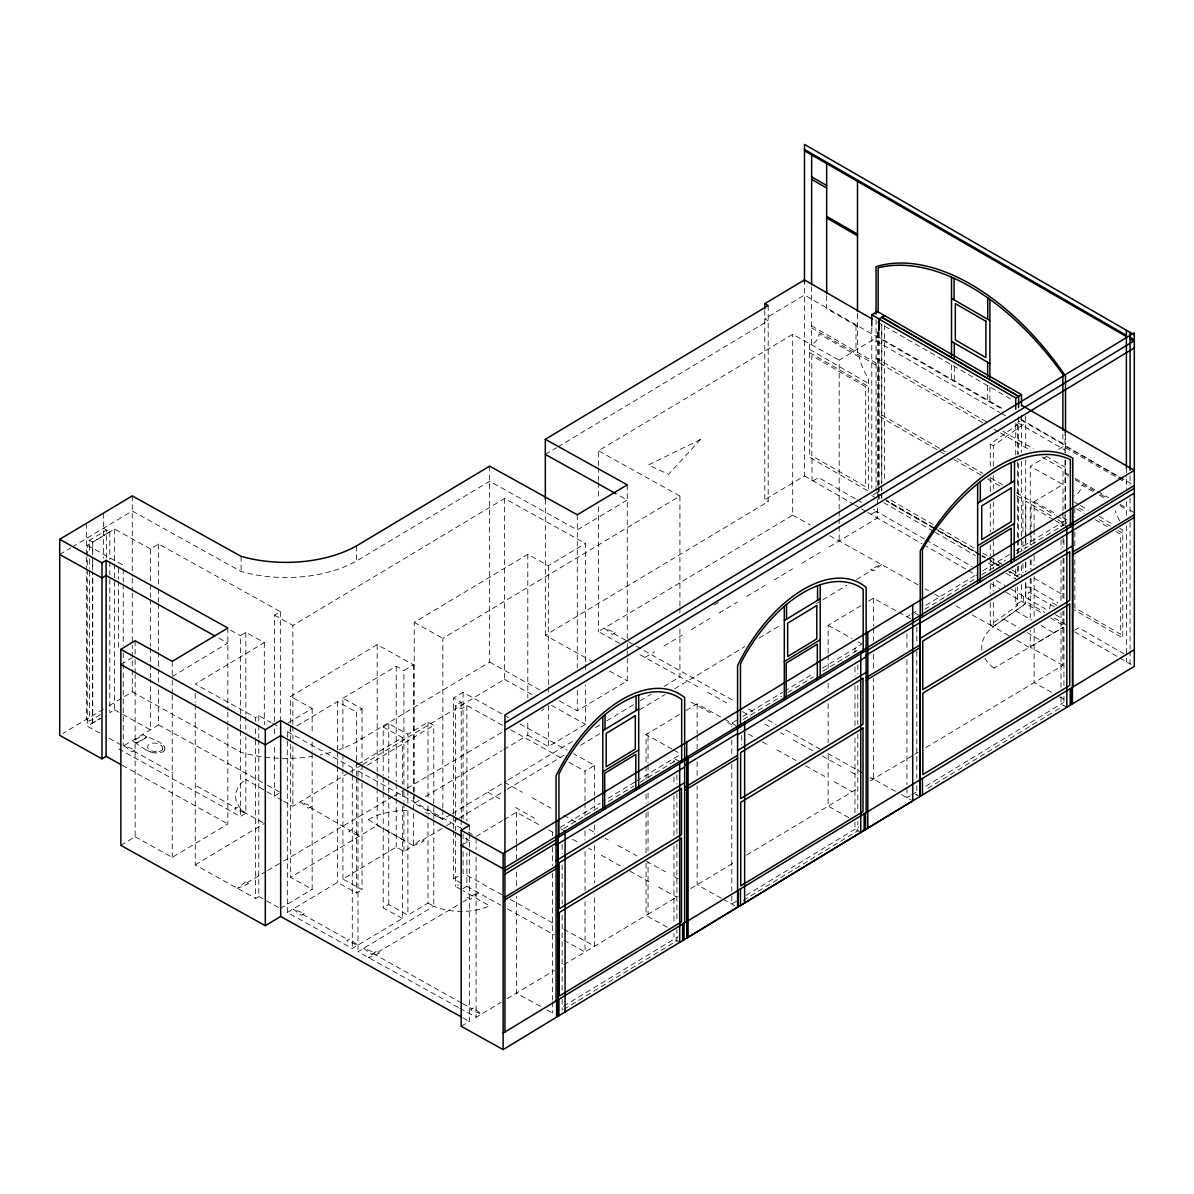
<?xml version="1.0" encoding="UTF-8"?>
<svg xmlns="http://www.w3.org/2000/svg" width="1194" height="1194" viewBox="0 0 1194 1194"><rect width="100%" height="100%" fill="white"/><g stroke="black" fill="none" stroke-linecap="round" stroke-linejoin="round"><path stroke-width="0.75" stroke-dasharray="5 3.75" d="M811.532 344.156L811.577 286.858M1049.511 608.925L1051.108 602L1056.914 605.358M146.728 736.907L143.116 734.743L133.101 741.355M312.156 753.22L312.156 889.336L290.649 877.381L377.185 825.502L413.437 845.606L421.049 839.188L424.213 841.024L413.437 845.606L403.915 851.367L396.214 847.113L342.917 879.068L362.036 889.649L362.036 779.652M541.524 710.833L544.091 708.714M990.274 466.451L990.274 444.078L1017.467 424.706L1015.736 423.706L1020.064 421.198M1008.945 635.715L990.274 624.94L1017.467 605.567L1017.467 586.926M981.961 650.163A60.372 34.865 0 0 1 993.318 626.626L1027.392 602.403L1044.765 612.447M993.304 466.272L993.304 445.765L1025.691 422.766M972.2 614.955L993.289 626.671L1025.691 603.627L1025.691 581.254M563.822 964.707L648.043 914.201L648.043 861.993M356.558 760.608L356.558 712.131L362.036 708.788L342.917 698.221L342.917 752.295M402.408 806.577L402.408 918.455L352.29 948.499L287.321 912.455L337.454 882.411L356.558 892.993L362.036 889.649M274.471 721.474L274.471 615.194L280.351 611.626L158.608 544.001L150.354 548.942L150.354 582.508M278.874 793.383L274.471 796.055L245.606 779.384M906.918 616.85L910.082 614.925M911.664 613.97L917.977 610.119M925.887 605.313L976.498 574.553M982.826 570.717L1009.706 554.374M1016.034 550.524L1066.645 519.778L1066.645 523.494M910.082 795.786L906.918 797.711L906.918 786.518M911.664 794.816L917.977 790.98M925.887 786.174L1063.481 702.55M255.606 721.31L255.606 717.579L258.77 715.669L271.053 722.489M403.915 784.249L403.915 670.521L413.437 664.745L377.185 644.641L290.649 696.52L290.649 877.381M453.571 813.681L453.571 698.072L463.078 692.311L508.54 717.579M195.249 704.535L195.249 864.874L255.606 898.44L258.77 896.515L258.77 739.907M461.183 883.142L453.571 878.933L458.317 876.053M560.404 827.293L600.089 803.189M608.015 798.368L634.999 781.98M636.596 781.025L679.446 754.996M736.549 720.28L731.788 723.176L731.788 726.907M742.907 716.415L782.577 692.311M784.174 691.341L814.323 673.028M822.263 668.207L861.949 644.088M743.295 719.504L781.473 696.326M787.831 692.46L813.278 676.998M822.83 671.207L857.814 649.954L854.964 648.402L854.964 652.133M924.738 609.343L975.364 578.597M981.692 574.762L1005.423 560.344M1016.497 553.628L1063.944 524.808M563.732 828.576L600.403 806.323M608.373 801.487L633.865 786.01M640.253 782.145L675.311 760.862M736.549 901.142L731.788 904.022L731.788 892.843M746.071 895.351L858.77 826.875M563.583 1006.214L677.864 936.827M563.732 1009.437L676.908 940.753L676.908 929.574M743.295 900.366L857.814 830.815L857.814 821.487M927.902 788.279L1062.361 706.624M120.848 664.521L131.952 657.819M109.176 738.31L123.236 746.101L158.608 724.848L158.608 689.431M839.173 509.301L839.173 360.14L877.411 337.156M120.848 845.367L135.131 836.77L135.131 674.55M663.983 646.088L682.296 635.059M691.505 629.566L709.908 618.477M774.219 579.971L792.622 568.896M801.831 563.389L820.144 552.359M829.337 546.867L877.411 518.017L877.411 506.823M1030.243 529.733L1030.243 466.332L1046.034 456.839M1058.66 449.257L1064.988 445.452M72.237 546.986L132.265 511.032L241.098 571.478A101.415 58.551 0 0 0 356.424 561.09L489.644 481.257L577.284 529.942L627.253 499.987L617.611 494.629M150.354 548.942L114.579 529.017L87.296 545.33L87.296 567.702M109.475 705.55L132.265 691.878L132.265 645.267M103.4 709.191L62.834 733.459M100.371 714.639L89.52 721.146L89.52 570.12M172.249 676.505L227.845 643.133L218.099 637.715M545.33 454.421L556.479 447.75M558.061 446.795L768.19 320.723L764.787 318.843L804.472 295.052L1002.199 409.199M240.367 713.937L240.367 635.626L245.845 632.372L264.322 642.581L195.249 684.028L255.606 717.579M292.873 724.28L292.873 625.462L504.555 498.48L585.463 543.449L585.463 662.774M598.463 465.675L598.463 450.765L792.697 334.32L839.173 360.14M414.228 792.1L414.228 622.432L527.793 554.3L548.344 565.702L585.463 543.449M288.232 722.833L312.156 708.475L290.649 696.52M287.321 912.455L287.321 731.594L290.455 729.728M296.724 725.967L337.454 701.565L356.558 712.131M342.917 698.221L396.214 666.252L403.915 670.521M442.855 807.995L442.855 638.327L679.923 496.047L598.463 450.765M489.644 466.123L489.644 662.118L356.424 741.952A101.415 58.551 0 0 1 339.305 749.638M768.19 305.574L768.19 501.584L764.787 499.704L804.472 475.913L804.472 279.903M135.131 836.77L172.249 857.367L227.845 823.994L227.845 727.027M593.522 662.088L545.33 635.283L768.19 501.584M407.885 788.324L407.885 734.25L428.019 722.161L433.81 725.325L433.81 818.547M352.29 773.234L352.29 767.638L355.409 765.757M356.976 764.817L402.408 737.593L383.214 726.967L383.214 775.443M195.249 864.874L264.322 823.442M283.679 801.189L292.873 806.308L348.588 772.891M350.17 771.936L361.319 765.264M362.901 764.309L504.555 679.341L504.555 498.48M357.991 776.428L357.991 770.846L361.155 768.951M367.468 765.145L433.81 725.325M619.641 643.402L598.463 631.626L792.697 515.181L792.697 334.32M450.81 814.412L442.855 819.174L414.228 803.293L419.019 800.413M425.422 796.577L502.211 750.504M503.808 749.548L527.793 735.161L527.793 720.236M559.434 700.878L577.284 710.788L627.253 680.849L627.253 658.476M527.793 735.161L548.344 746.563L585.463 724.295L585.463 685.147M280.262 908.47L312.156 889.336M452.407 813.457L506.495 780.98M508.092 780.025L573.329 740.877M595.597 727.519L600.373 724.654M606.731 720.833L633.775 704.594M640.148 700.774L651.282 694.102M664.013 686.46L679.923 676.908L679.923 626.566M422.631 840.113L444.959 826.696M446.556 825.741L457.72 819.039M459.317 818.069L505.569 790.294M507.166 789.338L564.583 754.862M580.538 745.28L599.672 733.788M639.551 709.833L665.073 694.505M674.64 688.759L744.817 646.611M759.175 637.999L781.503 624.581M816.592 603.507L821.368 600.642M822.964 599.687L846.889 585.314M856.456 579.568L872.411 569.986M476.093 836.457L502.435 820.651M503.987 819.726L516.375 812.278L542.151 826.427M1034.079 528.569L1034.123 501.734L1062.914 484.466L1030.243 466.332M461.183 845.427L469.346 840.531L462.839 836.919M585.03 800.98L585.03 771.145L594.612 765.399L573.493 753.668M679.58 714.445L646.058 734.579L646.058 764.414M685.953 710.609L697.132 703.893L722.967 718.281M828.158 653.282L828.158 625.313L860.889 605.686M868.68 601.015L873.366 598.209L896.963 611.283M402.408 918.455L383.214 907.828L388.766 904.53L407.885 915.111L428.019 903.022L428.019 817.248M458.287 1007.423L357.991 951.693L433.81 906.186A46.029 26.567 0 0 0 489.54 905.858L462.899 890.56M1016.766 640.238L1029.288 647.461L1063.391 627.268L993.915 668.162M461.183 1026.288L469.346 1021.392L469.346 833.8M459.914 1008.333L476.093 1017.318L500.883 1002.438M507.077 998.721L554.329 970.394M667.207 927.216L646.058 915.425L677.983 896.261M690.744 888.59L735.474 861.755M746.668 855.053L857.77 788.413M870.247 780.936L913.156 755.205M914.738 754.25L917.932 752.339M925.887 747.563L1062.914 665.327L1062.914 611.253M59.7 554.479L70.67 547.912M103.4 528.33L109.818 531.867L92.684 542.106L92.684 555.165L92.699 542.121L86.356 538.539M114.579 529.017L114.579 709.878L109.818 712.714L109.818 576.612M714.191 604.925L720.31 601.269M719.101 612.985L737.504 602M746.623 596.448L765.026 585.463M99.803 733.101L87.296 726.176L100.475 718.31L92.684 722.967L86.356 719.4L86.356 572.105M644.939 657.446L654.775 651.581M383.214 726.967L388.766 723.683L407.885 734.25M118.624 748.847L240.367 816.472L245.845 813.233L245.845 736.788M455.63 815.592L455.63 705.594L461.183 702.296L453.571 698.072M502.495 725.28L466.884 705.505L461.332 708.788L455.63 705.594M461.332 889.649L455.63 886.441L458.406 884.799M462.72 888.829L466.884 886.351L466.884 852.8M246.874 882.784L266.098 871.441M267.695 870.501L282.112 862.008M283.709 861.053L392.602 796.831M394.199 795.876L405.423 789.264M407.02 788.324L503.107 731.653M377.901 952.2L461.108 903.082M462.705 902.127L469.108 898.351M136.877 742.713L146.623 737.071M813.01 480.839L818.636 477.585L855.68 498.973M873.187 494.764L877.411 492.316M870.978 514.301L876.62 511.062L873.396 509.196M1015.736 587.776L1015.736 604.567L1021.512 601.224L1021.512 584.433M1074.555 630.208L1078.779 627.775L1123.838 653.79M368.289 819.651L372.244 817.547A52.849 30.507 0 0 1 410.363 810.666M136.743 742.683L135.325 742.638M1025.795 586.97L1031.123 587.314L1057.69 602.657M869.889 777.622L873.053 778.891L870.396 776.801M135.4 742.683L133.146 741.384M438.705 817.084L442.765 819.129M915.365 613.343L919.768 615.746M915.365 794.204L918.29 795.801M860.755 832.412L854.964 829.248L854.964 821.8M560.673 828.74L565.075 831.143M428.019 903.022L433.81 906.186L433.81 820.412M548.598 829.964L553.419 832.621M540.539 1006.393L516.375 993.139L516.375 896.187M546.986 1009.93L553.419 1013.467M697.997 686.893L637.566 653.357M764.787 724.071L769.563 726.713M780.712 732.892L783.906 734.653M793.413 739.967L812.607 750.578M691.027 702.191L710.131 712.758M727.624 722.474L732.4 725.131M805.547 765.832L824.666 776.413M531.927 797.607L551.046 808.189M617.82 845.367L636.939 855.949M646.447 861.262L665.565 871.844M572.613 839.322L578.986 842.86M588.538 848.143L591.731 849.904M658.506 887.082L676.595 897.067M262.784 822.591L245.845 813.233A47.596 27.477 0 0 1 245.576 779.354M990.274 444.078L993.304 445.765M792.697 515.181L810.338 524.972M829.561 535.658L918.664 585.194M1062.914 665.327L1030.243 647.193L1030.243 630.417M898.545 612.164L911.126 619.134M828.158 625.313L851.949 638.506M858.292 642.029L861.471 643.775M895.396 791.279L873.366 779.07L873.366 678.386M901.694 794.756L911.126 799.995M848.77 817.606L828.158 806.174L828.158 753.966M489.644 662.118L539.957 690.057M414.228 622.432L442.855 638.327M519.912 723.892L567.001 750.071M510.584 729.773L562.374 758.548M568.851 762.145L585.03 771.145M87.296 545.33L123.236 565.24M230.636 630.208L240.367 635.626M287.321 731.594L352.29 767.638M357.991 770.846L461.526 828.367M468.003 831.964L472.854 834.666M502.047 894.828L463.078 873.172L463.078 845.203M510.166 899.336L554.016 923.708M563.747 929.111L594.612 946.26L594.612 894.052M132.265 691.878L241.098 752.339A101.415 58.551 0 0 0 312.097 756.399M466.884 886.351L500.868 905.231M507.346 908.828L554.285 934.917M563.986 940.305L585.03 952.006L585.03 901.664M158.608 724.848L265.74 784.368M267.366 785.264L280.351 792.488M122.325 765.369L227.845 823.994M1034.123 501.734L1056.481 514.151M1062.854 517.703L1069.242 521.256M925.156 588.806L928.395 590.597M934.887 594.209L942.991 598.716M955.976 605.94L960.842 608.641M1051.69 692.341L1034.123 682.58L1034.123 628.522M1059.66 696.789L1064.451 699.445M850.755 771.787L858.262 775.966M724.579 719.176L735.892 725.474M834.188 781.727L852.188 791.756M609.582 671.013L627.253 680.849M672.088 749.086L646.058 734.579L648.043 733.34L648.043 763.175M673.714 749.981L678.61 752.713M504.555 679.341L533.688 695.52M551.479 705.415L585.463 724.295M274.471 615.194L292.873 625.462M721.355 898.246L697.132 884.754L697.132 785.936M722.967 899.142L735.892 906.336M675.088 877.157L678.088 878.829M504.405 782.279L522.405 792.294M487.824 792.204L502.823 800.562M272.59 723.34L278.724 726.758M282.142 800.323L274.471 796.055L274.471 743.847M114.579 709.878L121.087 713.505M122.713 714.4L150.354 729.803L150.354 679.461M133.534 750.951L173.115 772.981M196.831 786.115L236.173 808.01M258.77 896.515L278.724 907.619M462.839 1017.766L469.346 1021.392M613.701 633.551L626.671 640.82M628.298 641.73L634.79 645.357M636.417 646.267L735.4 701.714M748.384 708.997L754.877 712.624M767.861 719.892L775.981 724.445M785.712 729.892L819.785 748.981M827.905 753.533L861.978 772.622M742.578 711.684L750.504 716.101M822.129 755.892L841.158 766.518M707.594 692.251L726.639 702.878M776.921 749.847L796.04 760.518M748.295 733.967L754.638 737.504M762.563 741.937L767.324 744.593M589.194 829.397L595.537 832.934M605.045 838.248L608.224 840.009M563.732 815.278L576.418 822.353M601.328 855.262L620.358 865.889M629.954 871.157L648.984 881.769M515.435 807.502L534.464 818.129M373.215 953.618L460.705 1002.512M462.317 1003.408L472.048 1008.84M302.709 914.38L348.32 939.887M1066.809 526.45L1061.018 523.211L1061.018 526.942M1066.809 707.311L1061.018 704.057L1061.018 696.609M679.684 761.503L673.968 758.294L673.968 762.026M679.684 942.35L673.968 939.156L673.968 933.559M877.411 322.022L1013.467 400.572M876.068 335.633L1002.766 408.781M1020.452 419.004L1065.511 445.004M1021.512 420.363L1118.181 476.167M1119.793 477.093L1131.076 483.615M1065.511 446.317L1126.39 481.466M857.501 326.484L826.651 308.679L826.651 295.664M1065.511 447.78L1116.778 477.376M1118.39 478.301L1126.39 482.928M876.068 341.006L999.691 412.378M1001.288 413.303L1006.109 416.094M1017.348 422.572L1065.511 450.377M876.068 358.051L988.453 422.93M1002.9 431.273L1033.392 448.884M1046.243 456.287L1065.511 467.421M982.811 422.766L878.515 362.558L878.515 413.139L939.484 448.332M994.035 429.243L998.841 432.019M1000.453 432.959L1030.929 450.556M1042.168 457.033L1063.018 469.078L1063.018 510.629M811.532 325.783L876.068 363.036M1065.511 472.824L1068.705 474.675M1075.122 478.376L1108.763 497.794M1119.987 504.271L1126.39 507.972M1130.076 510.226L1134.3 512.659M1065.511 474.167L1068.705 476.018M1075.122 479.719L1094.346 490.824M1100.764 494.51L1107.166 498.211M1119.987 505.614L1126.39 509.316M811.532 327.843L876.068 365.11M1092.943 491.45L1081.913 485.092A34.059 19.656 60 0 1 1074.063 495.988M1099.241 495.092L1105.54 498.719M1074.078 501.913L1078.794 504.644M1080.361 505.555L1088.227 510.077M1099.211 516.435L1111.793 523.688M1119.644 528.226L1122.778 530.032L1122.778 637.984L1072.511 608.955M809.651 349.454L868.62 383.513M1078.794 507.853L1085.077 511.48M1099.211 519.644L1110.211 526.002M1118.077 530.539L1122.778 533.255M809.651 352.618L868.62 386.662M1076.436 508.808L1084.331 513.375M1095.391 519.748L1108.017 527.047M1115.912 531.599L1120.659 534.345L1120.659 634.208L1074.854 607.761L1074.854 555.986M941.096 449.257L945.902 452.048M957.14 458.526L982.811 473.346M990.826 477.973L1003.661 485.391M1016.497 492.794L1055.003 515.032M1056.6 515.957L1063.018 519.659M944.32 453.929L878.515 415.945L878.515 485.63M953.946 459.481L981.229 475.242M987.647 478.943L1000.482 486.361M1016.527 495.614L1022.945 499.331L1022.945 534.166M1051.436 516.032L1025.795 501.241L1025.795 536.36M1057.69 519.644L1065.511 524.166L1065.511 515.002M1034.079 508.36L1053.392 519.509M1055.003 520.45L1063.048 525.091M1034.079 578.18L1063.048 594.896M891.067 500.211L933.081 524.464M939.379 528.106L976.423 549.494M982.826 553.18L1002.199 564.359M1011.721 569.866L1019.915 574.598M884.127 498.913L932.424 526.793M934.036 527.733L975.886 551.897M982.334 555.613L985.557 557.479M987.154 558.404L998.438 564.911M1009.706 571.419L1017.751 576.06M1018.661 577.165L1008.915 571.642L1016.975 576.284M871.784 495.57L876.112 498.077M883.664 502.614L933.589 531.449M935.201 532.375L975.468 555.613M988.348 563.061L994.796 566.777M1006.064 573.284L1015.736 578.866M1054.287 606.88L1028.631 592.075L1028.631 599.209M857.292 499.898L862.128 502.689M924.38 539.016L876.068 511.122L876.068 517.241M925.977 539.942L972.229 566.643M996.274 580.523L1004.87 585.493M1011.318 589.209L1047.869 610.313M1055.436 614.671L1063.899 619.567M1054.242 617.91L1066.884 625.208M804.472 475.913L853.62 504.286M854.874 505.002L859.964 507.943M861.561 508.868L866.307 511.614M867.889 512.524L921.932 543.718M923.529 544.643L967.424 569.986M968.588 570.657L976.632 575.299M991.11 583.657L999.482 588.493M1005.885 592.194L1042.66 613.432M1050.63 618.029L1063.511 625.462M1074.66 631.895L1118.211 657.043M1119.793 657.954L1131.076 664.476M1015.736 604.567L1017.467 605.567M1015.572 610.791L1031.571 620.029M1041.168 625.566L1053.959 632.954M1003.826 619.119L1019.363 628.089M1027.124 632.566L1041.108 640.641M360.528 738.131L361.722 738.817M368.304 819.726L405.811 841.382M309.933 807.278L350.379 830.621M979.961 554.897L936.499 529.763L984.841 557.643L981.558 555.822M145.907 749.951L136.4 743.534L147.817 736.758L159.16 742.026A16.582 9.567 0 0 1 162.608 744.34M1130.076 475.794L1130.076 485.107M1130.076 498.137L1130.076 513.047M1130.076 522.36L1130.076 648.999M1130.076 650.864L1130.076 663.894M1126.39 468.078L1126.39 477.391M1126.39 479.257L1126.39 488.57M1126.39 501.599L1126.39 516.495M1126.39 525.808L1126.39 656.178M1126.39 658.043L1126.39 661.76M1074.854 507.898L1074.854 517.151M1074.854 531.942L1074.854 548.583M1065.511 434.497L1065.511 452.795M1065.511 460.108L1065.511 513.181M1064.988 430.303L1064.988 452.914M1064.988 460.377L1064.988 512.569M1064.988 514.435L1064.988 523.763M1063.944 539.718L1063.944 547.18M1063.944 558.374L1063.944 601.254M1063.944 610.582L1063.944 687.028M1063.944 696.341L1063.944 705.669M1062.884 434.168L1062.884 443.496M1062.914 512.435L1062.914 525.479M1063.048 537.957L1062.914 547.867M1063.048 558.165L1062.914 601.925M1061.018 539.986L1061.018 549.315M1061.018 560.493L1061.018 603.373M1061.018 612.701L1061.018 687.281M1034.123 529.703L1034.079 543.27M1034.123 555.807L1034.079 565.314M1034.123 576.314L1034.123 619.193M1031.123 504.301L1031.123 534.046M1031.123 535.897L1031.123 545.195M1031.123 560.061L1031.123 569.359M1031.123 578.642L1031.123 593.508M1030.243 531.599L1030.243 544.643M1030.243 559.553L1030.243 568.881M1030.243 578.209L1030.243 621.089M1025.795 538.196L1025.795 547.449M1025.795 562.225L1025.795 571.463M1025.795 582.403L1025.795 597.567M1025.691 416.034L1025.691 450.735M1025.691 460.063L1025.691 536.509M1025.691 538.375L1025.691 547.688M1025.691 562.613L1025.691 571.926M1023.512 596.254L1023.512 602.373M1022.945 541.509L1022.945 550.673M1022.945 563.508L1022.945 572.687M1021.512 415.169L1021.512 452.466M1021.512 461.377L1021.512 551.285M1021.512 565.792L1021.512 575.523M1018.661 416.825L1018.586 454.168M1018.661 463.436L1018.586 538.061M1018.661 539.882L1018.586 552.986M1018.661 565.986L1018.586 575.359M1017.467 424.706L1017.467 454.541M1017.467 462.003L1017.467 538.449M1017.467 540.315L1017.467 553.359M1017.467 566.419L1017.467 575.732M1015.736 423.706L1015.736 455.809M1015.736 569.135L1015.736 578.463M993.304 475.6L993.304 488.644M993.304 501.704L993.304 529.673M993.304 540.852L993.304 568.822M993.304 581.866L993.304 591.194M993.304 602.388L993.304 626.626M990.274 477.645L990.274 492.555M990.274 503.749L990.274 531.718M990.274 544.762L990.274 555.956M990.274 557.822L990.274 570.866M990.274 583.911L990.274 593.239M990.274 602.567L990.274 624.94M989.886 386.96L989.886 401.348M987.662 385.677L987.662 400.065M954.304 366.409L954.304 380.811M951.528 364.812L951.528 379.199M916.828 627.193L916.828 643.984M916.828 651.431L916.828 778.219M916.828 785.682L916.828 794.995M906.918 633.626L906.918 648.551M906.918 659.73L906.918 784.652M884.62 324.962L884.62 479.704M878.993 331.932L878.993 484.824M878.993 486.689L878.993 492.286M878.993 494.152L878.993 499.734M878.844 332.022L878.844 484.913M878.844 486.779L878.844 492.376M878.844 494.241L878.844 499.823M878.515 487.465L878.515 492.958M878.142 331.231L878.142 336.827M877.411 331.977L877.411 490.047M877.411 491.913L877.411 497.51M877.411 499.376L877.411 504.958M876.068 319.649L876.068 490.585M873.366 598.209L873.366 626.178M873.366 628.044L873.366 641.088M873.366 654.148L873.366 670.924M871.784 327.768L871.784 488.122M857.814 664.864L857.814 674.192M857.814 685.386L857.814 724.534M857.814 733.862L857.814 812.159M857.501 313.47L857.501 352.32M855.994 325.619L855.994 351.439M854.964 667.043L854.964 676.371M854.964 685.684L854.964 726.713M854.964 737.892L854.964 814.338M839.173 511.166L839.173 516.763M839.173 518.629L839.173 524.226M839.173 526.091L839.173 541.001M828.158 655.148L828.158 668.207M828.158 683.117L828.158 692.445M828.158 703.624L828.158 742.787M812.039 458.66L812.039 480.272M764.787 310.425L764.787 499.704M741.698 735.385L741.698 744.713M731.788 739.952L731.788 754.862M731.788 764.19L731.788 890.978M697.132 703.893L697.132 733.728M697.132 735.594L697.132 748.638M697.132 761.697L697.132 776.607M679.923 496.047L679.923 606.059M679.923 607.925L679.923 613.522M676.908 774.816L676.908 784.13M676.908 793.458L676.908 834.472M676.908 843.8L676.908 922.111M673.968 776.936L673.968 784.398M673.968 795.577L673.968 836.606M673.968 845.919L673.968 922.365M648.043 765.041L648.043 778.085M648.043 792.995L648.043 802.323M648.043 811.651L648.043 850.8M646.058 766.264L646.058 779.324M646.058 794.234L646.058 803.562M646.058 812.89L646.058 853.904M646.058 863.232L646.058 915.425M627.253 484.854L627.253 641.685M627.253 643.551L627.253 649.148M627.253 651.014L627.253 656.61M598.463 467.541L598.463 480.6M598.463 482.466L598.463 499.241M598.463 506.704L598.463 631.626M594.612 765.399L594.612 795.234M594.612 797.099L594.612 808.293M594.612 825.069L594.612 834.397M594.612 845.576L594.612 882.873M585.463 664.64L585.463 670.237M585.03 802.846L585.03 815.89M585.03 830.8L585.03 840.128M585.03 851.322L585.03 890.47M577.284 514.793L577.284 667.909M577.284 690.281L577.284 710.788M562.135 844.456L562.135 853.785M562.135 864.963L562.135 904.127M562.135 915.305L562.135 991.751M562.135 999.214L562.135 1010.408M552.464 832.114L552.464 835.83M552.464 847.024L552.464 865.665M552.464 873.127L552.464 999.915M552.464 1001.781L552.464 1012.96M548.344 565.702L548.344 685.028M548.344 686.893L548.344 692.49M548.344 705.535L548.344 746.563M545.33 499.182L545.33 635.283M527.793 554.3L527.793 697.863M516.375 812.278L516.375 843.979M516.375 845.845L516.375 858.889M516.375 871.948L516.375 888.724M476.093 838.322L476.093 849.516M476.093 856.964L476.093 1017.318M469.346 825.397L469.346 832.114M466.884 705.505L466.884 821.099M466.884 837.875L466.884 845.337M463.078 692.311L463.078 819.099M463.078 834.009L463.078 843.337M461.183 702.296L461.332 818.8M461.183 819.756L461.183 829.084M455.63 817.457L455.63 830.517M455.63 832.382L455.63 886.441M453.571 815.547L453.571 828.591M453.571 830.457L453.571 878.933M442.855 809.86L442.855 819.174M428.019 722.161L428.019 798.607M428.019 806.069L428.019 815.398M414.228 793.965L414.228 803.293M413.437 664.745L413.437 845.606M407.885 790.189L407.885 803.234M407.885 810.696L407.885 915.111M403.915 791.712L403.915 801.025M403.915 802.89L403.915 851.367M402.408 737.593L402.408 784.204M402.408 791.667L402.408 799.129M396.214 666.252L396.214 781.861M396.214 783.712L396.214 796.771M396.214 798.637L396.214 847.113M388.766 723.683L388.766 777.742M388.766 779.607L388.766 792.667M388.766 794.532L388.766 904.53M383.214 777.309L383.214 790.368M383.214 792.234L383.214 907.828M377.185 644.641L377.185 771.428M377.185 773.294L377.185 786.339M377.185 788.204L377.185 825.502M362.036 708.788L362.036 762.862M362.036 764.727L362.036 777.787M357.991 778.294L357.991 951.693M356.424 545.957L356.424 561.09M356.558 762.473L356.558 775.533M356.558 777.398L356.558 892.993M352.29 775.1L352.29 948.499M342.917 754.145L342.917 767.205M342.917 769.07L342.917 879.068M337.454 701.565L337.454 750.041M337.454 751.907L337.454 764.951M337.454 766.817L337.454 882.411M312.156 708.475L312.156 734.579M312.156 742.041L312.156 751.354M292.873 726.146L292.873 739.19M292.873 746.653L292.873 806.308M280.351 611.626L280.351 719.773M274.471 728.937L274.471 736.385M264.322 642.581L264.322 724.624M258.77 715.669L258.77 723.116M258.77 724.982L258.77 738.041M255.606 728.773L255.606 738.101M255.606 739.967L255.606 898.44M245.845 632.372L245.845 714.415M245.845 716.266L245.845 729.325M241.098 556.329L241.098 571.478M240.367 715.788L240.367 728.847M240.367 730.713L240.367 816.472M227.845 627.984L227.845 710.251M227.845 712.117L227.845 725.176M195.249 693.341L195.249 702.669M172.249 661.372L172.249 674.834M172.249 680.237L172.249 693.296M172.249 695.162L172.249 857.367M158.608 544.001L158.608 586.881M158.608 588.746L158.608 601.791M158.608 603.657L158.608 650.267M158.608 652.133L158.608 667.058M158.608 668.924L158.608 681.968M150.354 584.359L150.354 597.418M150.354 599.284L150.354 645.894M150.354 647.76L150.354 662.67M150.354 664.536L150.354 677.595M135.131 640.76L135.131 654.222M135.131 659.64L135.131 672.685M132.265 495.883L132.265 576.284M132.265 578.15L132.265 591.194M132.265 593.06L132.265 643.402M123.236 568.971L123.236 582.015M123.236 583.881L123.236 645.417M123.236 652.879L123.236 662.192M123.236 664.058L123.236 746.101M118.624 567.986L118.624 579.18M118.624 581.045L118.624 648.163M109.818 531.867L109.818 559.822M109.818 561.687L109.818 574.747M106.579 558.046L106.579 530.076L89.52 540.285L89.52 551.479M103.4 513.196L103.4 558.165M89.52 558.926L89.52 568.254M87.296 569.568L87.296 726.176M86.356 523.405L86.356 555.329M86.356 557.195L86.356 570.239M1119.778 520.853A33.044 19.074 60 0 1 1115.256 510.808M330.813 752.354A101.415 58.551 0 0 1 320.171 754.951M993.886 668.118A60.372 34.865 0 0 1 984.856 658.207M425.154 812.636A52.849 30.507 0 0 1 438.676 817.114M164.563 749.966A6.328 3.657 0 0 1 159.847 752.772A11.03 6.373 0 0 1 155.22 752.862M155.205 752.921A15.776 9.104 0 0 1 150.563 751.951M150.623 751.877A22.193 12.821 0 0 1 145.937 749.862M162.399 749.414A7.462 4.313 0 0 0 162.548 747.608A10.612 6.134 0 0 0 161.399 745.683A9.328 5.388 0 0 0 159.22 744.19A6.895 3.985 0 0 0 149.459 744.235A6.895 3.985 0 0 0 149.593 749.862A12.388 7.149 0 0 0 152.638 751.056A9.582 5.537 0 0 0 155.742 751.638A7.507 4.328 0 0 0 158.832 751.548M162.444 749.444A5.224 3.015 0 0 1 158.906 751.548M164.653 750.026A11.059 6.388 0 0 0 164.623 747.325A17.522 10.119 0 0 0 162.593 744.355M700.609 439.407L668.491 474.346L648.432 464.959L700.609 439.407M881.53 564.449L873.918 570.851L870.739 569.12L881.53 564.449M245.367 881.918L237.681 888.276L248.456 883.694L245.367 881.918M376.229 951.334L368.543 957.692L379.408 953.066L376.229 951.334M478.391 892.903L470.779 899.216L467.526 897.44L478.391 892.903M135.041 749.996L132.027 751.817L124.027 745.638L135.041 749.996M615.283 632.626L612.268 634.462L604.179 628.238L615.283 632.626M349.738 938.962L346.738 940.797L357.827 945.2L349.738 938.962M374.722 952.663L371.707 954.484L363.707 948.305L374.722 952.663M473.63 1007.93L470.54 1009.811L481.555 1014.154L473.63 1007.93M237.681 807.144L234.576 808.92L245.68 813.323L237.681 807.144M311.515 806.353L308.35 808.189L300.575 801.875L311.515 806.353M351.961 829.711L348.797 831.546L359.812 836.084L351.961 829.711M304.216 913.514L301.127 915.291L293.202 909.067L304.216 913.514M859.277 357.036L819.174 333.887A29.94 17.283 60 0 1 809.651 344.618L809.651 457.272L868.62 491.331L868.62 378.662A40.894 23.611 60 0 1 859.277 357.036M865.695 386.781L811.816 355.663L811.816 455.675L865.695 486.794L865.695 386.781M934.917 528.823L886.515 500.973L934.887 528.838M999.259 566.06L991.199 561.404L999.274 566.06M881.769 483.227L881.769 324.738L881.694 483.272M881.769 490.674L881.769 485.092L881.694 490.719M881.769 498.137L881.769 492.54L881.694 498.182M92.699 570.09L92.699 557.031L92.684 570.075M92.699 722.967L92.699 571.956L92.684 722.967"/><path stroke-width="1.5" d="M811.577 285.008L811.666 154.907M503.137 1033.123L1134.3 649.7M545.33 499.182L545.33 439.288L627.253 484.854L577.284 514.793L489.644 466.123L356.424 545.957A101.415 58.551 0 0 1 241.098 556.329L132.265 495.883L59.7 539.33L59.7 735.34L101.968 758.832L101.968 562.822L106.102 560.359L227.845 627.984L172.249 661.372L135.131 640.76L120.848 649.372L120.848 845.367L265.307 925.693L265.307 729.683L280.665 720.489L469.346 825.397L461.183 830.293L461.183 1026.288L503.137 1049.601L503.137 853.591L1134.3 470.332L1021.512 405.214M461.183 845.427L503.137 868.739L1134.3 485.48M686.744 742.101L686.744 938.096L737.504 907.231M866.157 812.398L866.157 587.433A120.31 67.685 -61.2 0 0 737.579 665.521L737.579 907.276L912.709 800.861L912.709 604.865M504.943 722.907L1134.3 340.738M504.943 730.101L1134.3 347.932M602.806 730.728L638.7 708.938M784.309 620.522L820.203 598.716M977.647 503.152L1014.512 480.764M602.806 771.772L638.7 749.981M784.309 661.566L820.203 639.76M977.647 545.777L1014.512 523.39L1014.512 461.227M556.076 838.681L866.157 650.387M866.157 651.118L1134.3 488.286M504.943 870.724L556.076 839.681M504.943 874.202L556.076 843.158M866.157 655.237L920.246 622.387M684.655 765.727L737.579 733.579M920.246 623.104L1134.3 493.122M556.076 845.039L684.655 766.966M737.579 734.832L866.157 656.745M920.246 638.387L1072.794 545.748M556.076 860.71L684.655 782.637M737.579 750.489L866.157 672.416M684.655 787.458L737.579 755.309M866.157 677.64L920.246 644.805M1072.794 552.091L1134.3 514.733M504.943 897.201L556.076 866.143M684.655 790.458L737.579 758.309M866.157 680.386L920.246 647.536M1072.794 554.762L1134.3 517.405M504.943 899.798L556.076 868.754M503.137 1049.601L1134.3 666.327L1134.3 332.827L504.943 714.997L504.943 1032.034M764.787 308.753L764.787 303.694L804.472 279.903L872.65 319.276M545.33 439.288L768.19 305.574L764.787 303.694M101.968 758.832L106.102 756.354L106.102 560.359M265.307 925.693L280.665 916.485L280.665 720.489M871.784 325.902L871.784 314.723L877.411 311.47L1021.512 394.662L1021.512 405.856M878.844 330.156L878.844 318.977L884.62 315.634M878.844 318.977L1015.736 398.005L1021.512 394.662M686.744 757.235L688.087 756.459L688.087 937.32L686.744 938.096M59.7 539.33L101.968 562.822M214.86 635.909L106.102 575.493L101.968 577.971L59.7 554.479M461.183 830.293L503.137 853.591M106.102 756.354L120.713 764.473M545.33 454.421L616.014 493.734M461.212 836.009L280.665 735.623L265.307 744.832L120.848 664.521M120.848 649.372L265.307 729.683M280.665 916.485L461.212 1016.87M1134.3 334.827L804.472 144.399L804.472 282.217M804.472 149.429L1126.39 335.29M1130.076 337.365L1134.3 339.797M804.472 150.757L1126.39 336.604M1130.076 339.021L1134.3 341.469M811.666 176.861L826.651 185.503M811.666 179.369L826.651 188.025M826.651 216.323L857.501 234.128M826.651 217.98L857.501 235.8M951.528 298.366L989.886 320.514M951.528 341.424L989.886 363.573M871.784 314.723L878.993 318.888L878.993 330.066M1018.586 396.363L881.769 317.276L1018.661 396.318L1018.586 407.542M1130.076 332.395L1130.076 470.212M1126.39 330.26L1126.39 468.078M1072.794 687.057L1072.794 458.183A156.548 88.072 -61.2 0 0 920.246 550.822L920.246 796.308M1072.436 507.883L1072.436 703.878M1072.018 687.52L1072.018 704.147M1070.361 527.121L1070.361 459.66A158.683 89.281 -61.2 0 0 922.425 549.494L922.425 616.94M1070.242 688.61L1070.242 705.236M1066.809 526.45L1066.809 707.311M1065.511 432.676L1065.511 375.991A220.577 127.355 60 0 0 876.068 266.62L876.068 314.171M1062.884 430.437L1062.884 374.483A223.92 129.28 60 0 0 878.142 267.814L878.142 312.589M1015.736 398.005L1015.736 409.199M1014.199 523.584L1014.199 561.225M1011.199 462.645L1011.199 482.779M1011.214 563.031L1011.214 528.3L980.229 547.121L980.229 581.851M989.886 299.381L989.886 377.961M987.751 297.858L987.751 319.276M987.662 362.289L987.662 376.677M980.334 481.585L980.334 501.525M977.647 483.749L977.647 583.418M954.304 343.021L954.304 357.424M954.096 278.321L954.096 299.843M951.528 277.172L951.528 355.827M922.455 778.339L922.455 794.965M919.768 615.746L919.768 796.607M867.814 632.148L867.814 828.158M865.575 812.741L865.575 829.517M864.143 813.607L864.143 830.382M863.172 652.193L863.172 589.254A118.102 66.446 -61.2 0 0 740.459 663.774L740.459 726.713M860.755 651.551L860.755 832.412M857.501 181.369L857.501 311.604M826.651 163.563L826.651 293.799M820.203 584.747L820.203 678.296M817.547 585.687L817.547 600.343M817.323 680.043L817.323 644.178L786.204 663.088L786.204 698.938M786.533 604.418L786.533 619.164M784.309 606.298L784.309 700.087M744.638 722.072L744.638 902.933M740.459 888.724L740.459 905.485M738.131 890.142L738.131 906.903M684.655 922.604L684.655 697.654A120.31 67.685 -61.2 0 0 556.076 775.727L556.076 1000.691M684.058 922.962L684.058 939.738M682.64 923.828L682.64 940.603M681.67 762.414L681.67 699.475A118.102 66.446 -61.2 0 0 558.941 773.996L558.941 836.934M679.684 761.503L679.684 942.35M638.7 694.968L638.7 788.503M636.029 695.908L636.029 710.549M635.82 790.264L635.82 754.399L604.686 773.309L604.686 809.159M605.03 714.639L605.03 729.385M602.806 716.519L602.806 810.308M565.075 831.143L565.075 1012.005M558.941 998.945L558.941 1015.706M558.255 820.129L558.255 1016.124M558.016 835.412L558.016 1016.258M556.613 1000.348L556.613 1017.124M635.298 715.728L606.164 733.414L606.164 766.757L635.298 749.071L635.298 715.728M816.8 605.507L787.667 623.193L787.667 656.536L816.8 638.85L816.8 605.507M1011.214 487.988L981.722 505.898L981.722 539.628L1011.214 521.703L1011.214 487.988M1069.675 551.912L922.723 641.133L922.723 689.684L1069.675 600.448L1069.675 551.912M681.49 788.533L559.135 862.829L559.135 908.858L681.49 834.561L681.49 788.533M863.008 678.311L740.638 752.608L740.638 798.637L863.008 724.34L863.008 678.311M681.49 838.292L559.225 912.544L559.225 996.08L681.49 921.843L681.49 838.292M863.008 728.086L740.743 802.323L740.743 885.858L863.008 811.621L863.008 728.086M1069.675 604.045L922.813 693.236L922.813 774.622L1069.675 685.446L1069.675 604.045M985.916 321.276L955.319 303.619L955.319 339.932L985.916 357.603L985.916 321.276"/></g></svg>
